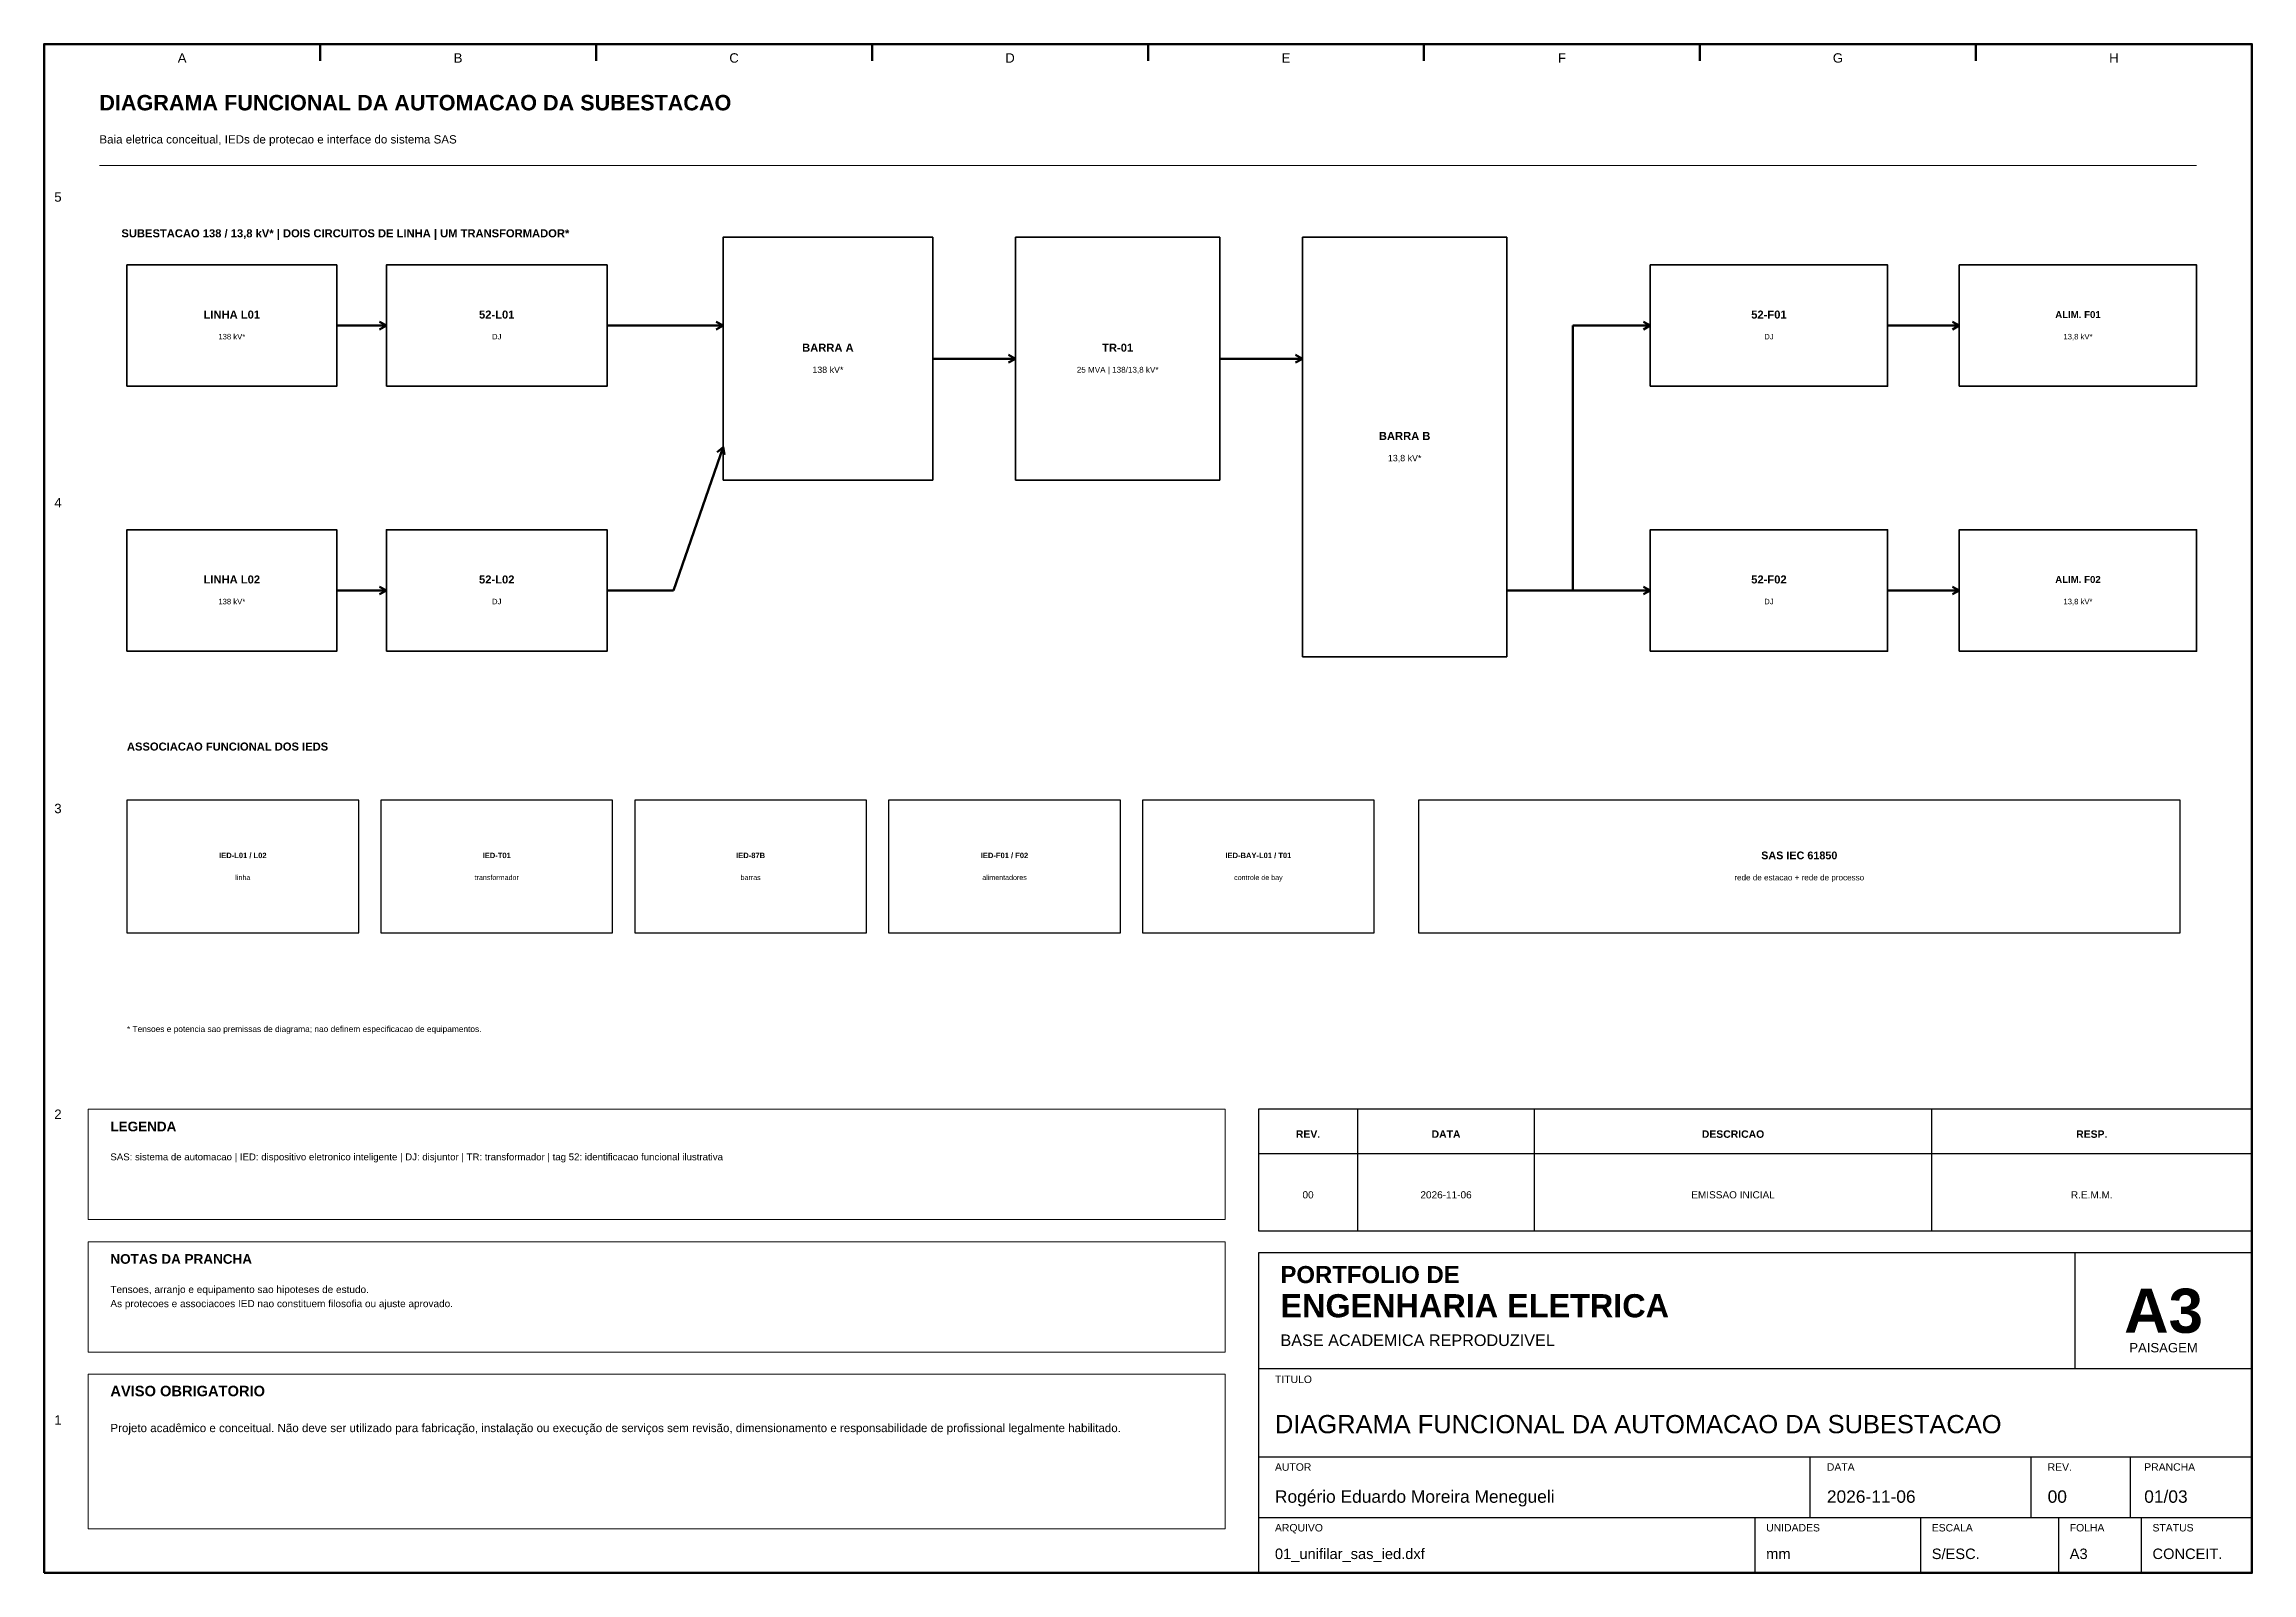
# Model space of a CAD drawing. Header units: millimetres. Extents: x 10 to 410, y 10 to 287.
import ezdxf
from ezdxf.enums import TextEntityAlignment as Align

# ---------------------------------------------------------------- set-up
doc = ezdxf.new("R2010")
doc.units = ezdxf.units.MM
for name, color, linetype, lineweight in [('00_MOLDURA', 7, 'CONTINUOUS', 50), ('01_CARIMBO', 7, 'CONTINUOUS', 25), ('02_TEXTO', 7, 'CONTINUOUS', 18), ('03_COTAS', 152, 'CONTINUOUS', 18), ('04_EQUIPAMENTOS', 32, 'CONTINUOUS', 35), ('05_POTENCIA', 12, 'CONTINUOUS', 50), ('07_INSTRUMENTACAO', 202, 'CONTINUOUS', 25), ('12_LEGENDA', 7, 'CONTINUOUS', 18), ('13_NOTAS', 7, 'CONTINUOUS', 18)]:
    doc.layers.add(name, color=color, linetype=linetype, lineweight=lineweight)
doc.styles.add('PORTFOLIO_TEXTO', font='arial.ttf')
doc.styles.add('PORTFOLIO_TITULO', font='arialbd.ttf', dxfattribs={"width": 0.92})

# ---------------------------------------------------------------- blocks, each defined once
blk = doc.blocks.new('CARIMBO_A3')
at = {"layer": '01_CARIMBO'}
for p, q in [((148, 37), (148, 58)), ((0, 37), (180, 37)), ((0, 21), (180, 21)), ((100, 10), (100, 21)), ((140, 10), (140, 21)), ((158, 10), (158, 21)), ((0, 10), (180, 10)), ((90, 0), (90, 10)), ((120, 0), (120, 10)), ((145, 0), (145, 10)), ((160, 0), (160, 10))]:
    blk.add_line(p, q, dxfattribs=at)
blk.add_lwpolyline([(0, 0), (180, 0), (180, 58), (0, 58)], close=True, dxfattribs=at)
at = {"layer": '01_CARIMBO', "style": 'PORTFOLIO_TEXTO'}
for s, p in [('TITULO', (3, 34.4)), ('AUTOR', (3, 18.5)), ('DATA', (103, 18.5)), ('REV.', (143, 18.5)), ('PRANCHA', (160.5, 18.5)), ('ARQUIVO', (3, 7.5)), ('UNIDADES', (92, 7.5)), ('ESCALA', (122, 7.5)), ('FOLHA', (147, 7.5)), ('STATUS', (162, 7.5))]:
    blk.add_text(s, height=1.35, dxfattribs=at).set_placement(p)
at = {"layer": '02_TEXTO'}
for s, height, style, p in [('PORTFOLIO DE', 3.1, 'PORTFOLIO_TITULO', (4, 52.5)), ('ENGENHARIA ELETRICA', 4.2, 'PORTFOLIO_TITULO', (4, 46.3)), ('BASE ACADEMICA REPRODUZIVEL', 2.1, 'PORTFOLIO_TEXTO', (4, 41.1))]:
    blk.add_text(s, height=height, dxfattribs=dict(at, style=style)).set_placement(p)
for s, height, style, p in [('A3', 8, 'PORTFOLIO_TITULO', (164, 47.5)), ('PAISAGEM', 1.7, 'PORTFOLIO_TEXTO', (164, 40.8))]:
    blk.add_text(s, height=height, dxfattribs=dict(at, style=style)).set_placement(p, align=Align.MIDDLE_CENTER)
at = {"layer": '02_TEXTO', "style": 'PORTFOLIO_TEXTO'}
for tag, p, height in [('TITULO', (3, 25.3), 3.3), ('AUTOR', (3, 12.7), 2.25), ('DATA', (103, 12.7), 2.25), ('REVISAO', (143, 12.7), 2.25), ('PRANCHA', (160.5, 12.7), 2.25), ('ARQUIVO', (3, 2.5), 1.9), ('UNIDADES', (92, 2.5), 1.9), ('ESCALA', (122, 2.5), 1.9), ('FOLHA', (147, 2.5), 1.9), ('STATUS', (162, 2.5), 1.9)]:
    blk.add_attdef(tag, p, '', height=height, dxfattribs=at)

msp = doc.modelspace()

# ---------------------------------------------------------------- linework, layer by layer
at = {"layer": '00_MOLDURA'}
for p, q in [((60, 287), (60, 284)), ((110, 287), (110, 284)), ((160, 287), (160, 284)), ((210, 287), (210, 284)), ((260, 287), (260, 284)), ((310, 287), (310, 284)), ((360, 287), (360, 284))]:
    msp.add_line(p, q, dxfattribs=at)
msp.add_lwpolyline([(10, 10), (410, 10), (410, 287), (10, 287)], close=True, dxfattribs=at)
at = {"layer": '01_CARIMBO'}
for p, q in [((248, 72), (248, 94)), ((280, 72), (280, 94)), ((352, 72), (352, 94)), ((230, 86), (410, 86))]:
    msp.add_line(p, q, dxfattribs=at)
msp.add_lwpolyline([(230, 72), (410, 72), (410, 94), (230, 94)], close=True, dxfattribs=at)
at = {"layer": '03_COTAS'}
msp.add_line((20, 265), (400, 265), dxfattribs=at)
at = {"layer": '04_EQUIPAMENTOS'}
for points in [[(133, 208), (171, 208), (171, 252), (133, 252)], [(186, 208), (223, 208), (223, 252), (186, 252)], [(238, 176), (275, 176), (275, 252), (238, 252)], [(25, 225), (63, 225), (63, 247), (25, 247)], [(72, 225), (112, 225), (112, 247), (72, 247)], [(301, 225), (344, 225), (344, 247), (301, 247)], [(357, 225), (400, 225), (400, 247), (357, 247)], [(25, 177), (63, 177), (63, 199), (25, 199)], [(72, 177), (112, 177), (112, 199), (72, 199)], [(301, 177), (344, 177), (344, 199), (301, 199)], [(357, 177), (400, 177), (400, 199), (357, 199)]]:
    msp.add_lwpolyline(points, close=True, dxfattribs=at)
at = {"layer": '05_POTENCIA'}
for p, q in [((63, 236), (72, 236)), ((70.75, 236.6875), (72, 236)), ((70.75, 235.3125), (72, 236)), ((112, 236), (133, 236)), ((131.75, 236.6875), (133, 236)), ((131.75, 235.3125), (133, 236)), ((287, 188), (287, 236)), ((287, 236), (301, 236)), ((299.75, 236.6875), (301, 236)), ((299.75, 235.3125), (301, 236)), ((344, 236), (357, 236)), ((355.75, 236.6875), (357, 236)), ((355.75, 235.3125), (357, 236)), ((171, 230), (186, 230)), ((184.75, 230.6875), (186, 230)), ((184.75, 229.3125), (186, 230)), ((223, 230), (238, 230)), ((236.75, 230.6875), (238, 230)), ((236.75, 229.3125), (238, 230)), ((124, 188), (133, 214)), ((131.9414, 213.0437), (133, 214)), ((133.2408, 212.5939), (133, 214)), ((63, 188), (72, 188)), ((70.75, 188.6875), (72, 188)), ((70.75, 187.3125), (72, 188)), ((112, 188), (124, 188)), ((275, 188), (287, 188)), ((287, 188), (301, 188)), ((299.75, 188.6875), (301, 188)), ((299.75, 187.3125), (301, 188)), ((344, 188), (357, 188)), ((355.75, 188.6875), (357, 188)), ((355.75, 187.3125), (357, 188))]:
    msp.add_line(p, q, dxfattribs=at)
at = {"layer": '07_INSTRUMENTACAO'}
for points in [[(25, 126), (67, 126), (67, 150), (25, 150)], [(71, 126), (113, 126), (113, 150), (71, 150)], [(117, 126), (159, 126), (159, 150), (117, 150)], [(163, 126), (205, 126), (205, 150), (163, 150)], [(209, 126), (251, 126), (251, 150), (209, 150)], [(259, 126), (397, 126), (397, 150), (259, 150)]]:
    msp.add_lwpolyline(points, close=True, dxfattribs=at)
at = {"layer": '12_LEGENDA'}
msp.add_lwpolyline([(18, 74), (224, 74), (224, 94), (18, 94)], close=True, dxfattribs=at)
at = {"layer": '13_NOTAS'}
for points in [[(18, 50), (224, 50), (224, 70), (18, 70)], [(18, 18), (224, 18), (224, 46), (18, 46)]]:
    msp.add_lwpolyline(points, close=True, dxfattribs=at)

# ---------------------------------------------------------------- block references
at = {"layer": '01_CARIMBO'}
msp.add_blockref('CARIMBO_A3', (230, 10), dxfattribs=at).add_auto_attribs({'TITULO': 'DIAGRAMA FUNCIONAL DA AUTOMACAO DA SUBESTACAO', 'AUTOR': 'Rogério Eduardo Moreira Menegueli', 'DATA': '2026-11-06', 'REVISAO': '00', 'PRANCHA': '01/03', 'ARQUIVO': '01_unifilar_sas_ied.dxf', 'UNIDADES': 'mm', 'ESCALA': 'S/ESC.', 'FOLHA': 'A3', 'STATUS': 'CONCEIT.'})

# ---------------------------------------------------------------- texts
at = {"layer": '00_MOLDURA', "style": 'PORTFOLIO_TEXTO'}
for s, p in [('A', (35, 284.5)), ('B', (85, 284.5)), ('C', (135, 284.5)), ('D', (185, 284.5)), ('E', (235, 284.5)), ('F', (285, 284.5)), ('G', (335, 284.5)), ('H', (385, 284.5)), ('5', (12.5, 259.3)), ('4', (12.5, 203.9)), ('3', (12.5, 148.5)), ('2', (12.5, 93.1)), ('1', (12.5, 37.7))]:
    msp.add_text(s, height=1.7, dxfattribs=at).set_placement(p, align=Align.MIDDLE_CENTER)
at = {"layer": '01_CARIMBO', "style": 'PORTFOLIO_TITULO'}
for s, p in [('REV.', (239, 89.5)), ('DATA', (264, 89.5)), ('DESCRICAO', (316, 89.5)), ('RESP.', (381, 89.5))]:
    msp.add_text(s, height=1.35, dxfattribs=at).set_placement(p, align=Align.MIDDLE_CENTER)
at = {"layer": '02_TEXTO'}
for s, height, style, p in [('DIAGRAMA FUNCIONAL DA AUTOMACAO DA SUBESTACAO', 2.8, 'PORTFOLIO_TITULO', (20, 275)), ('Baia eletrica conceitual, IEDs de protecao e interface do sistema SAS', 1.5, 'PORTFOLIO_TEXTO', (20, 269))]:
    msp.add_text(s, height=height, dxfattribs=dict(at, style=style)).set_placement(p)
at = {"layer": '02_TEXTO', "style": 'PORTFOLIO_TEXTO'}
for s, height, p in [('138 kV*', 1, (44, 234)), ('DJ', 1, (92, 234)), ('DJ', 1, (322.5, 234)), ('13,8 kV*', 1, (378.5, 234)), ('138 kV*', 1.15, (152, 228)), ('25 MVA | 138/13,8 kV*', 1.05, (204.5, 228)), ('13,8 kV*', 1.15, (256.5, 212)), ('138 kV*', 1, (44, 186)), ('DJ', 1, (92, 186)), ('DJ', 1, (322.5, 186)), ('13,8 kV*', 1, (378.5, 186)), ('linha', 0.92, (46, 136)), ('transformador', 0.92, (92, 136)), ('barras', 0.92, (138, 136)), ('alimentadores', 0.92, (184, 136)), ('controle de bay', 0.92, (230, 136)), ('rede de estacao + rede de processo', 1.05, (328, 136)), ('00', 1.3, (239, 78.5)), ('2026-11-06', 1.3, (264, 78.5)), ('EMISSAO INICIAL', 1.3, (316, 78.5)), ('R.E.M.M.', 1.3, (381, 78.5))]:
    msp.add_text(s, height=height, dxfattribs=at).set_placement(p, align=Align.MIDDLE_CENTER)
at = {"layer": '04_EQUIPAMENTOS', "style": 'PORTFOLIO_TITULO'}
for s, height, p in [('LINHA L01', 1.45, (44, 238)), ('52-L01', 1.45, (92, 238)), ('52-F01', 1.45, (322.5, 238)), ('ALIM. F01', 1.25, (378.5, 238)), ('BARRA A', 1.45, (152, 232)), ('TR-01', 1.45, (204.5, 232)), ('BARRA B', 1.45, (256.5, 216)), ('LINHA L02', 1.45, (44, 190)), ('52-L02', 1.45, (92, 190)), ('52-F02', 1.45, (322.5, 190)), ('ALIM. F02', 1.25, (378.5, 190))]:
    msp.add_text(s, height=height, dxfattribs=at).set_placement(p, align=Align.MIDDLE_CENTER)
at = {"layer": '05_POTENCIA', "style": 'PORTFOLIO_TITULO'}
msp.add_text('SUBESTACAO 138 / 13,8 kV* | DOIS CIRCUITOS DE LINHA | UM TRANSFORMADOR*', height=1.45, dxfattribs=at).set_placement((24, 252))
at = {"layer": '07_INSTRUMENTACAO', "style": 'PORTFOLIO_TITULO'}
msp.add_text('ASSOCIACAO FUNCIONAL DOS IEDS', height=1.45, dxfattribs=at).set_placement((25, 159))
for s, height, p in [('IED-L01 / L02', 0.98, (46, 140)), ('IED-T01', 0.98, (92, 140)), ('IED-87B', 0.98, (138, 140)), ('IED-F01 / F02', 0.98, (184, 140)), ('IED-BAY-L01 / T01', 0.98, (230, 140)), ('SAS IEC 61850', 1.4, (328, 140))]:
    msp.add_text(s, height=height, dxfattribs=at).set_placement(p, align=Align.MIDDLE_CENTER)
at = {"layer": '12_LEGENDA', "style": 'PORTFOLIO_TITULO'}
msp.add_text('LEGENDA', height=1.75, dxfattribs=at).set_placement((22, 90))
at = {"layer": '12_LEGENDA', "insert": (22, 86), "char_height": 1.25, "width": 198, "attachment_point": 1, "line_spacing_factor": 1.18, "style": 'PORTFOLIO_TEXTO'}
msp.add_mtext('SAS: sistema de automacao | IED: dispositivo eletronico inteligente | DJ: disjuntor | TR: transformador | tag 52: identificacao funcional ilustrativa', dxfattribs=at)
at = {"layer": '13_NOTAS'}
for s, height, style, p in [('* Tensoes e potencia sao premissas de diagrama; nao definem especificacao de equipamentos.', 1.08, 'PORTFOLIO_TEXTO', (25, 108)), ('NOTAS DA PRANCHA', 1.75, 'PORTFOLIO_TITULO', (22, 66)), ('AVISO OBRIGATORIO', 1.9, 'PORTFOLIO_TITULO', (22, 42))]:
    msp.add_text(s, height=height, dxfattribs=dict(at, style=style)).set_placement(p)
at = {"layer": '13_NOTAS', "width": 198, "attachment_point": 1, "line_spacing_factor": 1.18, "style": 'PORTFOLIO_TEXTO'}
for s, insert, char_height in [('Tensoes, arranjo e equipamento sao hipoteses de estudo.\\PAs protecoes e associacoes IED nao constituem filosofia ou ajuste aprovado.', (22, 62), 1.3), ('Projeto acadêmico e conceitual. Não deve ser utilizado para fabricação, instalação ou execução de serviços sem revisão, dimensionamento e responsabilidade de profissional legalmente habilitado.', (22, 37), 1.5)]:
    msp.add_mtext(s, dxfattribs=dict(at, insert=insert, char_height=char_height))

doc.saveas('drawing.dxf')
